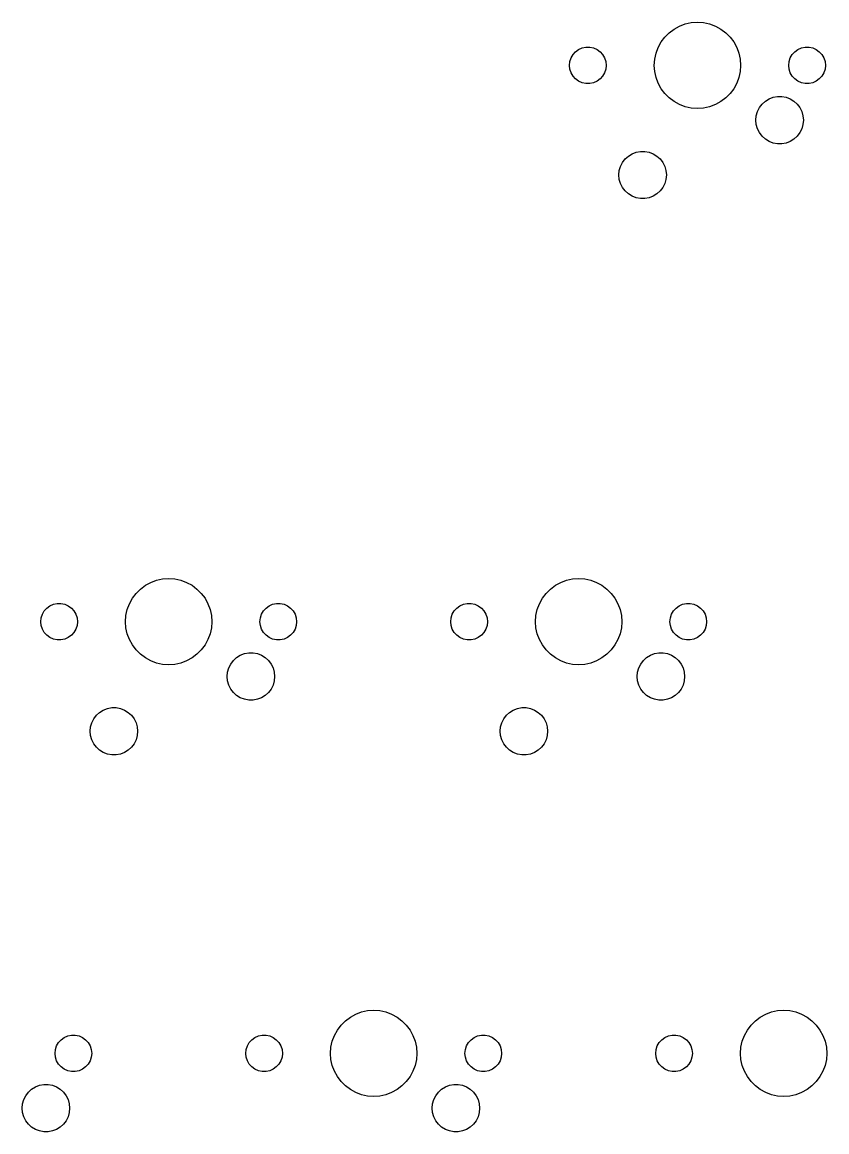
# Model space of a CAD drawing. Extents: x 4.6 to 23.2, y -15.6 to -10.7.
# Drawn here: x 12.605 to 14.073, y -13.02 to -10.996 of the extents above; entities that cross this region are included whole.
import ezdxf

# ---------------------------------------------------------------- set-up
doc = ezdxf.new("R2010")
doc.units = 0
doc.header["$MEASUREMENT"] = 0
doc.layers.add('BLACK', color=7, linetype='CONTINUOUS')

msp = doc.modelspace()

# ---------------------------------------------------------------- linework, layer by layer
at = {"layer": 'BLACK', "linetype": 'CONTINUOUS'}
for p, q in [((13.7856, -11.0155), (13.7946, -11.0088)), ((13.7946, -11.0088), (13.8044, -11.0034)), ((13.8044, -11.0034), (13.815, -10.9994)), ((13.815, -10.9994), (13.826, -10.9971)), ((13.826, -10.9971), (13.8372, -10.9963)), ((13.8372, -10.9963), (13.8484, -10.9971)), ((13.8484, -10.9971), (13.8593, -10.9994)), ((13.8593, -10.9994), (13.8699, -11.0034)), ((13.8699, -11.0034), (13.8797, -11.0088)), ((13.8797, -11.0088), (13.8887, -11.0155)), ((13.7709, -11.0324), (13.7776, -11.0234)), ((13.7776, -11.0234), (13.7856, -11.0155)), ((13.8887, -11.0155), (13.8967, -11.0234)), ((13.8967, -11.0234), (13.9034, -11.0324)), ((13.6101, -11.0553), (13.6148, -11.0501)), ((13.6148, -11.0501), (13.6204, -11.046)), ((13.6204, -11.046), (13.6268, -11.0432)), ((13.6268, -11.0432), (13.6337, -11.0417)), ((13.6337, -11.0417), (13.6407, -11.0417)), ((13.6407, -11.0417), (13.6475, -11.0432)), ((13.6475, -11.0432), (13.6539, -11.046)), ((13.6539, -11.046), (13.6595, -11.0501)), ((13.6595, -11.0501), (13.6642, -11.0553)), ((13.7616, -11.0528), (13.7655, -11.0423)), ((13.7655, -11.0423), (13.7709, -11.0324)), ((13.9034, -11.0324), (13.9088, -11.0423)), ((13.9088, -11.0423), (13.9127, -11.0528)), ((14.0101, -11.0553), (14.0148, -11.0501)), ((14.0148, -11.0501), (14.0204, -11.046)), ((14.0204, -11.046), (14.0268, -11.0432)), ((14.0268, -11.0432), (14.0337, -11.0417)), ((14.0337, -11.0417), (14.0407, -11.0417)), ((14.0407, -11.0417), (14.0475, -11.0432)), ((14.0475, -11.0432), (14.0539, -11.046)), ((14.0539, -11.046), (14.0595, -11.0501)), ((14.0595, -11.0501), (14.0642, -11.0553)), ((13.6037, -11.075), (13.6044, -11.068)), ((13.6044, -11.068), (13.6066, -11.0614)), ((13.6066, -11.0614), (13.6101, -11.0553)), ((13.6642, -11.0553), (13.6677, -11.0614)), ((13.6677, -11.0614), (13.6699, -11.068)), ((13.6699, -11.068), (13.6706, -11.075)), ((13.7584, -11.075), (13.7592, -11.0638)), ((13.7592, -11.0638), (13.7616, -11.0528)), ((13.9127, -11.0528), (13.9151, -11.0638)), ((13.9151, -11.0638), (13.9159, -11.075)), ((14.0037, -11.075), (14.0044, -11.068)), ((14.0044, -11.068), (14.0066, -11.0614)), ((14.0066, -11.0614), (14.0101, -11.0553)), ((14.0642, -11.0553), (14.0677, -11.0614)), ((14.0677, -11.0614), (14.0699, -11.068)), ((14.0699, -11.068), (14.0706, -11.075)), ((13.6044, -11.082), (13.6037, -11.075)), ((13.6066, -11.0886), (13.6044, -11.082)), ((13.6101, -11.0947), (13.6066, -11.0886)), ((13.6677, -11.0886), (13.6642, -11.0947)), ((13.6699, -11.082), (13.6677, -11.0886)), ((13.6706, -11.075), (13.6699, -11.082)), ((13.7592, -11.0862), (13.7584, -11.075)), ((13.7616, -11.0972), (13.7592, -11.0862)), ((13.9151, -11.0862), (13.9127, -11.0972)), ((13.9159, -11.075), (13.9151, -11.0862)), ((14.0044, -11.082), (14.0037, -11.075)), ((14.0066, -11.0886), (14.0044, -11.082)), ((14.0101, -11.0947), (14.0066, -11.0886)), ((14.0677, -11.0886), (14.0642, -11.0947)), ((14.0699, -11.082), (14.0677, -11.0886)), ((14.0706, -11.075), (14.0699, -11.082)), ((13.6148, -11.0999), (13.6101, -11.0947)), ((13.6204, -11.104), (13.6148, -11.0999)), ((13.6268, -11.1068), (13.6204, -11.104)), ((13.6337, -11.1083), (13.6268, -11.1068)), ((13.6407, -11.1083), (13.6337, -11.1083)), ((13.6475, -11.1068), (13.6407, -11.1083)), ((13.6539, -11.104), (13.6475, -11.1068)), ((13.6595, -11.0999), (13.6539, -11.104)), ((13.6642, -11.0947), (13.6595, -11.0999)), ((13.7655, -11.1077), (13.7616, -11.0972)), ((13.7709, -11.1176), (13.7655, -11.1077)), ((13.9088, -11.1077), (13.9034, -11.1176)), ((13.9127, -11.0972), (13.9088, -11.1077)), ((14.0148, -11.0999), (14.0101, -11.0947)), ((14.0204, -11.104), (14.0148, -11.0999)), ((14.0268, -11.1068), (14.0204, -11.104)), ((14.0337, -11.1083), (14.0268, -11.1068)), ((14.0407, -11.1083), (14.0337, -11.1083)), ((14.0475, -11.1068), (14.0407, -11.1083)), ((14.0539, -11.104), (14.0475, -11.1068)), ((14.0595, -11.0999), (14.0539, -11.104)), ((14.0642, -11.0947), (14.0595, -11.0999)), ((13.7776, -11.1266), (13.7709, -11.1176)), ((13.7856, -11.1345), (13.7776, -11.1266)), ((13.8967, -11.1266), (13.8887, -11.1345)), ((13.9034, -11.1176), (13.8967, -11.1266)), ((13.9753, -11.1333), (13.9832, -11.1319)), ((13.9832, -11.1319), (13.9912, -11.1319)), ((13.9912, -11.1319), (13.999, -11.1333)), ((13.7946, -11.1412), (13.7856, -11.1345)), ((13.8044, -11.1466), (13.7946, -11.1412)), ((13.815, -11.1506), (13.8044, -11.1466)), ((13.826, -11.1529), (13.815, -11.1506)), ((13.8593, -11.1506), (13.8484, -11.1529)), ((13.8699, -11.1466), (13.8593, -11.1506)), ((13.8797, -11.1412), (13.8699, -11.1466)), ((13.8887, -11.1345), (13.8797, -11.1412)), ((13.9468, -11.1594), (13.9503, -11.1522)), ((13.9503, -11.1522), (13.9552, -11.1458)), ((13.9552, -11.1458), (13.9611, -11.1404)), ((13.9611, -11.1404), (13.9679, -11.1362)), ((13.9679, -11.1362), (13.9753, -11.1333)), ((13.999, -11.1333), (14.0065, -11.1362)), ((14.0065, -11.1362), (14.0133, -11.1404)), ((14.0133, -11.1404), (14.0192, -11.1458)), ((14.0192, -11.1458), (14.024, -11.1522)), ((14.024, -11.1522), (14.0275, -11.1594)), ((13.8372, -11.1537), (13.826, -11.1529)), ((13.8484, -11.1529), (13.8372, -11.1537)), ((13.9439, -11.175), (13.9446, -11.167)), ((13.9446, -11.167), (13.9468, -11.1594)), ((14.0275, -11.1594), (14.0297, -11.167)), ((14.0297, -11.167), (14.0305, -11.175)), ((13.9446, -11.183), (13.9439, -11.175)), ((13.9468, -11.1906), (13.9446, -11.183)), ((13.9503, -11.1978), (13.9468, -11.1906)), ((14.0275, -11.1906), (14.024, -11.1978)), ((14.0297, -11.183), (14.0275, -11.1906)), ((14.0305, -11.175), (14.0297, -11.183)), ((13.9552, -11.2042), (13.9503, -11.1978)), ((13.9611, -11.2096), (13.9552, -11.2042)), ((13.9679, -11.2138), (13.9611, -11.2096)), ((14.0133, -11.2096), (14.0065, -11.2138)), ((14.0192, -11.2042), (14.0133, -11.2096)), ((14.024, -11.1978), (14.0192, -11.2042)), ((13.7253, -11.2333), (13.7332, -11.2319)), ((13.7332, -11.2319), (13.7412, -11.2319)), ((13.7412, -11.2319), (13.749, -11.2333)), ((13.9753, -11.2167), (13.9679, -11.2138)), ((13.9832, -11.2181), (13.9753, -11.2167)), ((13.9912, -11.2181), (13.9832, -11.2181)), ((13.999, -11.2167), (13.9912, -11.2181)), ((14.0065, -11.2138), (13.999, -11.2167)), ((13.6968, -11.2594), (13.7003, -11.2522)), ((13.7003, -11.2522), (13.7052, -11.2458)), ((13.7052, -11.2458), (13.7111, -11.2404)), ((13.7111, -11.2404), (13.7179, -11.2362)), ((13.7179, -11.2362), (13.7253, -11.2333)), ((13.749, -11.2333), (13.7565, -11.2362)), ((13.7565, -11.2362), (13.7633, -11.2404)), ((13.7633, -11.2404), (13.7692, -11.2458)), ((13.7692, -11.2458), (13.774, -11.2522)), ((13.774, -11.2522), (13.7775, -11.2594)), ((13.6939, -11.275), (13.6946, -11.267)), ((13.6946, -11.267), (13.6968, -11.2594)), ((13.7775, -11.2594), (13.7797, -11.267)), ((13.7797, -11.267), (13.7805, -11.275)), ((13.6946, -11.283), (13.6939, -11.275)), ((13.6968, -11.2906), (13.6946, -11.283)), ((13.7003, -11.2978), (13.6968, -11.2906)), ((13.7775, -11.2906), (13.774, -11.2978)), ((13.7797, -11.283), (13.7775, -11.2906)), ((13.7805, -11.275), (13.7797, -11.283)), ((13.7052, -11.3042), (13.7003, -11.2978)), ((13.7111, -11.3096), (13.7052, -11.3042)), ((13.7179, -11.3138), (13.7111, -11.3096)), ((13.7253, -11.3167), (13.7179, -11.3138)), ((13.7565, -11.3138), (13.749, -11.3167)), ((13.7633, -11.3096), (13.7565, -11.3138)), ((13.7692, -11.3042), (13.7633, -11.3096)), ((13.774, -11.2978), (13.7692, -11.3042)), ((13.7332, -11.3181), (13.7253, -11.3167)), ((13.7412, -11.3181), (13.7332, -11.3181)), ((13.749, -11.3167), (13.7412, -11.3181)), ((12.8299, -12.0235), (12.8397, -12.0181)), ((12.8397, -12.0181), (12.8503, -12.0142)), ((12.8503, -12.0142), (12.8612, -12.0118)), ((12.8612, -12.0118), (12.8724, -12.011)), ((12.8724, -12.011), (12.8836, -12.0118)), ((12.8836, -12.0118), (12.8946, -12.0142)), ((12.8946, -12.0142), (12.9052, -12.0181)), ((12.9052, -12.0181), (12.915, -12.0235)), ((13.5779, -12.0235), (13.5878, -12.0181)), ((13.5878, -12.0181), (13.5983, -12.0142)), ((13.5983, -12.0142), (13.6093, -12.0118)), ((13.6093, -12.0118), (13.6205, -12.011)), ((13.6205, -12.011), (13.6317, -12.0118)), ((13.6317, -12.0118), (13.6427, -12.0142)), ((13.6427, -12.0142), (13.6532, -12.0181)), ((13.6532, -12.0181), (13.663, -12.0235)), ((12.8062, -12.0472), (12.8129, -12.0382)), ((12.8129, -12.0382), (12.8209, -12.0303)), ((12.8209, -12.0303), (12.8299, -12.0235)), ((12.915, -12.0235), (12.924, -12.0303)), ((12.924, -12.0303), (12.9319, -12.0382)), ((12.9319, -12.0382), (12.9387, -12.0472)), ((13.5542, -12.0472), (13.561, -12.0382)), ((13.561, -12.0382), (13.5689, -12.0303)), ((13.5689, -12.0303), (13.5779, -12.0235)), ((13.663, -12.0235), (13.672, -12.0303)), ((13.672, -12.0303), (13.68, -12.0382)), ((13.68, -12.0382), (13.6867, -12.0472)), ((12.65, -12.0649), (12.6557, -12.0608)), ((12.6557, -12.0608), (12.6621, -12.0579)), ((12.6621, -12.0579), (12.6689, -12.0565)), ((12.6689, -12.0565), (12.6759, -12.0565)), ((12.6759, -12.0565), (12.6828, -12.0579)), ((12.6828, -12.0579), (12.6892, -12.0608)), ((12.6892, -12.0608), (12.6948, -12.0649)), ((12.7969, -12.0676), (12.8008, -12.0571)), ((12.8008, -12.0571), (12.8062, -12.0472)), ((12.9387, -12.0472), (12.9441, -12.0571)), ((12.9441, -12.0571), (12.948, -12.0676)), ((13.05, -12.0649), (13.0557, -12.0608)), ((13.0557, -12.0608), (13.0621, -12.0579)), ((13.0621, -12.0579), (13.0689, -12.0565)), ((13.0689, -12.0565), (13.0759, -12.0565)), ((13.0759, -12.0565), (13.0828, -12.0579)), ((13.0828, -12.0579), (13.0892, -12.0608)), ((13.0892, -12.0608), (13.0948, -12.0649)), ((13.3981, -12.0649), (13.4037, -12.0608)), ((13.4037, -12.0608), (13.4101, -12.0579)), ((13.4101, -12.0579), (13.417, -12.0565)), ((13.417, -12.0565), (13.424, -12.0565)), ((13.424, -12.0565), (13.4308, -12.0579)), ((13.4308, -12.0579), (13.4372, -12.0608)), ((13.4372, -12.0608), (13.4429, -12.0649)), ((13.5449, -12.0676), (13.5488, -12.0571)), ((13.5488, -12.0571), (13.5542, -12.0472)), ((13.6867, -12.0472), (13.6921, -12.0571)), ((13.6921, -12.0571), (13.696, -12.0676)), ((13.7981, -12.0649), (13.8037, -12.0608)), ((13.8037, -12.0608), (13.8101, -12.0579)), ((13.8101, -12.0579), (13.817, -12.0565)), ((13.817, -12.0565), (13.824, -12.0565)), ((13.824, -12.0565), (13.8308, -12.0579)), ((13.8308, -12.0579), (13.8372, -12.0608)), ((13.8372, -12.0608), (13.8429, -12.0649)), ((12.639, -12.0898), (12.6397, -12.0828)), ((12.6397, -12.0828), (12.6419, -12.0762)), ((12.6419, -12.0762), (12.6454, -12.0701)), ((12.6454, -12.0701), (12.65, -12.0649)), ((12.6948, -12.0649), (12.6995, -12.0701)), ((12.6995, -12.0701), (12.703, -12.0762)), ((12.703, -12.0762), (12.7052, -12.0828)), ((12.7052, -12.0828), (12.7059, -12.0898)), ((12.7937, -12.0898), (12.7945, -12.0786)), ((12.7945, -12.0786), (12.7969, -12.0676)), ((12.948, -12.0676), (12.9504, -12.0786)), ((12.9504, -12.0786), (12.9512, -12.0898)), ((13.039, -12.0898), (13.0397, -12.0828)), ((13.0397, -12.0828), (13.0419, -12.0762)), ((13.0419, -12.0762), (13.0454, -12.0701)), ((13.0454, -12.0701), (13.05, -12.0649)), ((13.0948, -12.0649), (13.0995, -12.0701)), ((13.0995, -12.0701), (13.103, -12.0762)), ((13.103, -12.0762), (13.1052, -12.0828)), ((13.1052, -12.0828), (13.1059, -12.0898)), ((13.387, -12.0898), (13.3877, -12.0828)), ((13.3877, -12.0828), (13.3899, -12.0762)), ((13.3899, -12.0762), (13.3934, -12.0701)), ((13.3934, -12.0701), (13.3981, -12.0649)), ((13.4429, -12.0649), (13.4475, -12.0701)), ((13.4475, -12.0701), (13.451, -12.0762)), ((13.451, -12.0762), (13.4532, -12.0828)), ((13.4532, -12.0828), (13.4539, -12.0898)), ((13.5417, -12.0898), (13.5425, -12.0786)), ((13.5425, -12.0786), (13.5449, -12.0676)), ((13.696, -12.0676), (13.6984, -12.0786)), ((13.6984, -12.0786), (13.6992, -12.0898)), ((13.787, -12.0898), (13.7877, -12.0828)), ((13.7877, -12.0828), (13.7899, -12.0762)), ((13.7899, -12.0762), (13.7934, -12.0701)), ((13.7934, -12.0701), (13.7981, -12.0649)), ((13.8429, -12.0649), (13.8475, -12.0701)), ((13.8475, -12.0701), (13.851, -12.0762)), ((13.851, -12.0762), (13.8532, -12.0828)), ((13.8532, -12.0828), (13.8539, -12.0898)), ((12.6397, -12.0967), (12.639, -12.0898)), ((12.6419, -12.1034), (12.6397, -12.0967)), ((12.6454, -12.1094), (12.6419, -12.1034)), ((12.703, -12.1034), (12.6995, -12.1094)), ((12.7052, -12.0967), (12.703, -12.1034)), ((12.7059, -12.0898), (12.7052, -12.0967)), ((12.7945, -12.101), (12.7937, -12.0898)), ((12.7969, -12.1119), (12.7945, -12.101)), ((12.9504, -12.101), (12.948, -12.1119)), ((12.9512, -12.0898), (12.9504, -12.101)), ((13.0397, -12.0967), (13.039, -12.0898)), ((13.0419, -12.1034), (13.0397, -12.0967)), ((13.0454, -12.1094), (13.0419, -12.1034)), ((13.103, -12.1034), (13.0995, -12.1094)), ((13.1052, -12.0967), (13.103, -12.1034)), ((13.1059, -12.0898), (13.1052, -12.0967)), ((13.3877, -12.0967), (13.387, -12.0898)), ((13.3899, -12.1034), (13.3877, -12.0967)), ((13.3934, -12.1094), (13.3899, -12.1034)), ((13.451, -12.1034), (13.4475, -12.1094)), ((13.4532, -12.0967), (13.451, -12.1034)), ((13.4539, -12.0898), (13.4532, -12.0967)), ((13.5425, -12.101), (13.5417, -12.0898)), ((13.5449, -12.1119), (13.5425, -12.101)), ((13.6984, -12.101), (13.696, -12.1119)), ((13.6992, -12.0898), (13.6984, -12.101)), ((13.7877, -12.0967), (13.787, -12.0898)), ((13.7899, -12.1034), (13.7877, -12.0967)), ((13.7934, -12.1094), (13.7899, -12.1034)), ((13.851, -12.1034), (13.8475, -12.1094)), ((13.8532, -12.0967), (13.851, -12.1034)), ((13.8539, -12.0898), (13.8532, -12.0967)), ((12.65, -12.1146), (12.6454, -12.1094)), ((12.6557, -12.1187), (12.65, -12.1146)), ((12.6621, -12.1216), (12.6557, -12.1187)), ((12.6689, -12.123), (12.6621, -12.1216)), ((12.6759, -12.123), (12.6689, -12.123)), ((12.6828, -12.1216), (12.6759, -12.123)), ((12.6892, -12.1187), (12.6828, -12.1216)), ((12.6948, -12.1146), (12.6892, -12.1187)), ((12.6995, -12.1094), (12.6948, -12.1146)), ((12.8008, -12.1225), (12.7969, -12.1119)), ((12.8062, -12.1323), (12.8008, -12.1225)), ((12.9441, -12.1225), (12.9387, -12.1323)), ((12.948, -12.1119), (12.9441, -12.1225)), ((13.05, -12.1146), (13.0454, -12.1094)), ((13.0557, -12.1187), (13.05, -12.1146)), ((13.0621, -12.1216), (13.0557, -12.1187)), ((13.0689, -12.123), (13.0621, -12.1216)), ((13.0759, -12.123), (13.0689, -12.123)), ((13.0828, -12.1216), (13.0759, -12.123)), ((13.0892, -12.1187), (13.0828, -12.1216)), ((13.0948, -12.1146), (13.0892, -12.1187)), ((13.0995, -12.1094), (13.0948, -12.1146)), ((13.3981, -12.1146), (13.3934, -12.1094)), ((13.4037, -12.1187), (13.3981, -12.1146)), ((13.4101, -12.1216), (13.4037, -12.1187)), ((13.417, -12.123), (13.4101, -12.1216)), ((13.424, -12.123), (13.417, -12.123)), ((13.4308, -12.1216), (13.424, -12.123)), ((13.4372, -12.1187), (13.4308, -12.1216)), ((13.4429, -12.1146), (13.4372, -12.1187)), ((13.4475, -12.1094), (13.4429, -12.1146)), ((13.5488, -12.1225), (13.5449, -12.1119)), ((13.5542, -12.1323), (13.5488, -12.1225)), ((13.6921, -12.1225), (13.6867, -12.1323)), ((13.696, -12.1119), (13.6921, -12.1225)), ((13.7981, -12.1146), (13.7934, -12.1094)), ((13.8037, -12.1187), (13.7981, -12.1146)), ((13.8101, -12.1216), (13.8037, -12.1187)), ((13.817, -12.123), (13.8101, -12.1216)), ((13.824, -12.123), (13.817, -12.123)), ((13.8308, -12.1216), (13.824, -12.123)), ((13.8372, -12.1187), (13.8308, -12.1216)), ((13.8429, -12.1146), (13.8372, -12.1187)), ((13.8475, -12.1094), (13.8429, -12.1146)), ((12.8129, -12.1413), (12.8062, -12.1323)), ((12.8209, -12.1493), (12.8129, -12.1413)), ((12.9319, -12.1413), (12.924, -12.1493)), ((12.9387, -12.1323), (12.9319, -12.1413)), ((13.561, -12.1413), (13.5542, -12.1323)), ((13.5689, -12.1493), (13.561, -12.1413)), ((13.68, -12.1413), (13.672, -12.1493)), ((13.6867, -12.1323), (13.68, -12.1413)), ((12.8299, -12.156), (12.8209, -12.1493)), ((12.8397, -12.1614), (12.8299, -12.156)), ((12.8503, -12.1653), (12.8397, -12.1614)), ((12.9052, -12.1614), (12.8946, -12.1653)), ((12.915, -12.156), (12.9052, -12.1614)), ((12.924, -12.1493), (12.915, -12.156)), ((12.9856, -12.167), (12.9904, -12.1606)), ((12.9904, -12.1606), (12.9963, -12.1552)), ((12.9963, -12.1552), (13.0031, -12.151)), ((13.0031, -12.151), (13.0106, -12.1481)), ((13.0106, -12.1481), (13.0184, -12.1466)), ((13.0184, -12.1466), (13.0264, -12.1466)), ((13.0264, -12.1466), (13.0343, -12.1481)), ((13.0343, -12.1481), (13.0417, -12.151)), ((13.0417, -12.151), (13.0485, -12.1552)), ((13.0485, -12.1552), (13.0544, -12.1606)), ((13.0544, -12.1606), (13.0593, -12.167)), ((13.5779, -12.156), (13.5689, -12.1493)), ((13.5878, -12.1614), (13.5779, -12.156)), ((13.5983, -12.1653), (13.5878, -12.1614)), ((13.6532, -12.1614), (13.6427, -12.1653)), ((13.663, -12.156), (13.6532, -12.1614)), ((13.672, -12.1493), (13.663, -12.156)), ((13.7337, -12.167), (13.7385, -12.1606)), ((13.7385, -12.1606), (13.7444, -12.1552)), ((13.7444, -12.1552), (13.7512, -12.151)), ((13.7512, -12.151), (13.7586, -12.1481)), ((13.7586, -12.1481), (13.7665, -12.1466)), ((13.7665, -12.1466), (13.7745, -12.1466)), ((13.7745, -12.1466), (13.7823, -12.1481)), ((13.7823, -12.1481), (13.7898, -12.151)), ((13.7898, -12.151), (13.7966, -12.1552)), ((13.7966, -12.1552), (13.8025, -12.1606)), ((13.8025, -12.1606), (13.8073, -12.167)), ((12.8612, -12.1677), (12.8503, -12.1653)), ((12.8724, -12.1685), (12.8612, -12.1677)), ((12.8836, -12.1677), (12.8724, -12.1685)), ((12.8946, -12.1653), (12.8836, -12.1677)), ((12.9791, -12.1898), (12.9799, -12.1818)), ((12.9799, -12.1818), (12.9821, -12.1741)), ((12.9821, -12.1741), (12.9856, -12.167)), ((13.0593, -12.167), (13.0628, -12.1741)), ((13.0628, -12.1741), (13.065, -12.1818)), ((13.065, -12.1818), (13.0657, -12.1898)), ((13.6093, -12.1677), (13.5983, -12.1653)), ((13.6205, -12.1685), (13.6093, -12.1677)), ((13.6317, -12.1677), (13.6205, -12.1685)), ((13.6427, -12.1653), (13.6317, -12.1677)), ((13.7272, -12.1898), (13.7279, -12.1818)), ((13.7279, -12.1818), (13.7301, -12.1741)), ((13.7301, -12.1741), (13.7337, -12.167)), ((13.8073, -12.167), (13.8109, -12.1741)), ((13.8109, -12.1741), (13.813, -12.1818)), ((13.813, -12.1818), (13.8138, -12.1898)), ((12.9799, -12.1977), (12.9791, -12.1898)), ((12.9821, -12.2054), (12.9799, -12.1977)), ((13.065, -12.1977), (13.0628, -12.2054)), ((13.0657, -12.1898), (13.065, -12.1977)), ((13.7279, -12.1977), (13.7272, -12.1898)), ((13.7301, -12.2054), (13.7279, -12.1977)), ((13.813, -12.1977), (13.8109, -12.2054)), ((13.8138, -12.1898), (13.813, -12.1977)), ((12.9856, -12.2126), (12.9821, -12.2054)), ((12.9904, -12.2189), (12.9856, -12.2126)), ((12.9963, -12.2243), (12.9904, -12.2189)), ((13.0031, -12.2285), (12.9963, -12.2243)), ((13.0485, -12.2243), (13.0417, -12.2285)), ((13.0544, -12.2189), (13.0485, -12.2243)), ((13.0593, -12.2126), (13.0544, -12.2189)), ((13.0628, -12.2054), (13.0593, -12.2126)), ((13.7337, -12.2126), (13.7301, -12.2054)), ((13.7385, -12.2189), (13.7337, -12.2126)), ((13.7444, -12.2243), (13.7385, -12.2189)), ((13.7512, -12.2285), (13.7444, -12.2243)), ((13.7966, -12.2243), (13.7898, -12.2285)), ((13.8025, -12.2189), (13.7966, -12.2243)), ((13.8073, -12.2126), (13.8025, -12.2189)), ((13.8109, -12.2054), (13.8073, -12.2126)), ((13.0106, -12.2314), (13.0031, -12.2285)), ((13.0184, -12.2329), (13.0106, -12.2314)), ((13.0264, -12.2329), (13.0184, -12.2329)), ((13.0343, -12.2314), (13.0264, -12.2329)), ((13.0417, -12.2285), (13.0343, -12.2314)), ((13.7586, -12.2314), (13.7512, -12.2285)), ((13.7665, -12.2329), (13.7586, -12.2314)), ((13.7745, -12.2329), (13.7665, -12.2329)), ((13.7823, -12.2314), (13.7745, -12.2329)), ((13.7898, -12.2285), (13.7823, -12.2314)), ((12.7356, -12.267), (12.7404, -12.2606)), ((12.7404, -12.2606), (12.7463, -12.2552)), ((12.7463, -12.2552), (12.7531, -12.251)), ((12.7531, -12.251), (12.7606, -12.2481)), ((12.7606, -12.2481), (12.7684, -12.2466)), ((12.7684, -12.2466), (12.7764, -12.2466)), ((12.7764, -12.2466), (12.7843, -12.2481)), ((12.7843, -12.2481), (12.7917, -12.251)), ((12.7917, -12.251), (12.7985, -12.2552)), ((12.7985, -12.2552), (12.8044, -12.2606)), ((12.8044, -12.2606), (12.8093, -12.267)), ((13.4837, -12.267), (13.4885, -12.2606)), ((13.4885, -12.2606), (13.4944, -12.2552)), ((13.4944, -12.2552), (13.5012, -12.251)), ((13.5012, -12.251), (13.5086, -12.2481)), ((13.5086, -12.2481), (13.5165, -12.2466)), ((13.5165, -12.2466), (13.5245, -12.2466)), ((13.5245, -12.2466), (13.5323, -12.2481)), ((13.5323, -12.2481), (13.5398, -12.251)), ((13.5398, -12.251), (13.5466, -12.2552)), ((13.5466, -12.2552), (13.5525, -12.2606)), ((13.5525, -12.2606), (13.5573, -12.267)), ((12.7291, -12.2898), (12.7299, -12.2818)), ((12.7299, -12.2818), (12.7321, -12.2741)), ((12.7321, -12.2741), (12.7356, -12.267)), ((12.8093, -12.267), (12.8128, -12.2741)), ((12.8128, -12.2741), (12.815, -12.2818)), ((12.815, -12.2818), (12.8157, -12.2898)), ((13.4772, -12.2898), (13.4779, -12.2818)), ((13.4779, -12.2818), (13.4801, -12.2741)), ((13.4801, -12.2741), (13.4837, -12.267)), ((13.5573, -12.267), (13.5609, -12.2741)), ((13.5609, -12.2741), (13.563, -12.2818)), ((13.563, -12.2818), (13.5638, -12.2898)), ((12.7299, -12.2977), (12.7291, -12.2898)), ((12.7321, -12.3054), (12.7299, -12.2977)), ((12.7356, -12.3126), (12.7321, -12.3054)), ((12.8128, -12.3054), (12.8093, -12.3126)), ((12.815, -12.2977), (12.8128, -12.3054)), ((12.8157, -12.2898), (12.815, -12.2977)), ((13.4779, -12.2977), (13.4772, -12.2898)), ((13.4801, -12.3054), (13.4779, -12.2977)), ((13.4837, -12.3126), (13.4801, -12.3054)), ((13.5609, -12.3054), (13.5573, -12.3126)), ((13.563, -12.2977), (13.5609, -12.3054)), ((13.5638, -12.2898), (13.563, -12.2977)), ((12.7404, -12.3189), (12.7356, -12.3126)), ((12.7463, -12.3243), (12.7404, -12.3189)), ((12.7531, -12.3285), (12.7463, -12.3243)), ((12.7985, -12.3243), (12.7917, -12.3285)), ((12.8044, -12.3189), (12.7985, -12.3243)), ((12.8093, -12.3126), (12.8044, -12.3189)), ((13.4885, -12.3189), (13.4837, -12.3126)), ((13.4944, -12.3243), (13.4885, -12.3189)), ((13.5012, -12.3285), (13.4944, -12.3243)), ((13.5466, -12.3243), (13.5398, -12.3285)), ((13.5525, -12.3189), (13.5466, -12.3243)), ((13.5573, -12.3126), (13.5525, -12.3189)), ((12.7606, -12.3314), (12.7531, -12.3285)), ((12.7684, -12.3329), (12.7606, -12.3314)), ((12.7764, -12.3329), (12.7684, -12.3329)), ((12.7843, -12.3314), (12.7764, -12.3329)), ((12.7917, -12.3285), (12.7843, -12.3314)), ((13.5086, -12.3314), (13.5012, -12.3285)), ((13.5165, -12.3329), (13.5086, -12.3314)), ((13.5245, -12.3329), (13.5165, -12.3329)), ((13.5323, -12.3314), (13.5245, -12.3329)), ((13.5398, -12.3285), (13.5323, -12.3314)), ((13.1949, -12.8177), (13.2039, -12.8109)), ((13.2039, -12.8109), (13.2137, -12.8055)), ((13.2137, -12.8055), (13.2243, -12.8016)), ((13.2243, -12.8016), (13.2353, -12.7992)), ((13.2353, -12.7992), (13.2465, -12.7984)), ((13.2465, -12.7984), (13.2577, -12.7992)), ((13.2577, -12.7992), (13.2686, -12.8016)), ((13.2686, -12.8016), (13.2792, -12.8055)), ((13.2792, -12.8055), (13.289, -12.8109)), ((13.289, -12.8109), (13.298, -12.8177)), ((13.9429, -12.8177), (13.9519, -12.8109)), ((13.9519, -12.8109), (13.9618, -12.8055)), ((13.9618, -12.8055), (13.9723, -12.8016)), ((13.9723, -12.8016), (13.9833, -12.7992)), ((13.9833, -12.7992), (13.9945, -12.7984)), ((13.9945, -12.7984), (14.0057, -12.7992)), ((14.0057, -12.7992), (14.0167, -12.8016)), ((14.0167, -12.8016), (14.0272, -12.8055)), ((14.0272, -12.8055), (14.0371, -12.8109)), ((14.0371, -12.8109), (14.0461, -12.8177)), ((13.1802, -12.8346), (13.1869, -12.8256)), ((13.1869, -12.8256), (13.1949, -12.8177)), ((13.298, -12.8177), (13.306, -12.8256)), ((13.306, -12.8256), (13.3127, -12.8346)), ((13.9282, -12.8346), (13.935, -12.8256)), ((13.935, -12.8256), (13.9429, -12.8177)), ((14.0461, -12.8177), (14.054, -12.8256)), ((14.054, -12.8256), (14.0607, -12.8346)), ((12.6714, -12.8575), (12.676, -12.8523)), ((12.676, -12.8523), (12.6817, -12.8482)), ((12.6817, -12.8482), (12.6881, -12.8453)), ((12.6881, -12.8453), (12.6949, -12.8439)), ((12.6949, -12.8439), (12.7019, -12.8439)), ((12.7019, -12.8439), (12.7088, -12.8453)), ((12.7088, -12.8453), (12.7152, -12.8482)), ((12.7152, -12.8482), (12.7208, -12.8523)), ((12.7208, -12.8523), (12.7255, -12.8575)), ((13.0194, -12.8575), (13.0241, -12.8523)), ((13.0241, -12.8523), (13.0297, -12.8482)), ((13.0297, -12.8482), (13.0361, -12.8453)), ((13.0361, -12.8453), (13.043, -12.8439)), ((13.043, -12.8439), (13.05, -12.8439)), ((13.05, -12.8439), (13.0568, -12.8453)), ((13.0568, -12.8453), (13.0632, -12.8482)), ((13.0632, -12.8482), (13.0688, -12.8523)), ((13.0688, -12.8523), (13.0735, -12.8575)), ((13.1709, -12.855), (13.1748, -12.8445)), ((13.1748, -12.8445), (13.1802, -12.8346)), ((13.3127, -12.8346), (13.3181, -12.8445)), ((13.3181, -12.8445), (13.322, -12.855)), ((13.4194, -12.8575), (13.4241, -12.8523)), ((13.4241, -12.8523), (13.4297, -12.8482)), ((13.4297, -12.8482), (13.4361, -12.8453)), ((13.4361, -12.8453), (13.443, -12.8439)), ((13.443, -12.8439), (13.45, -12.8439)), ((13.45, -12.8439), (13.4568, -12.8453)), ((13.4568, -12.8453), (13.4632, -12.8482)), ((13.4632, -12.8482), (13.4688, -12.8523)), ((13.4688, -12.8523), (13.4735, -12.8575)), ((13.7674, -12.8575), (13.7721, -12.8523)), ((13.7721, -12.8523), (13.7778, -12.8482)), ((13.7778, -12.8482), (13.7841, -12.8453)), ((13.7841, -12.8453), (13.791, -12.8439)), ((13.791, -12.8439), (13.798, -12.8439)), ((13.798, -12.8439), (13.8048, -12.8453)), ((13.8048, -12.8453), (13.8112, -12.8482)), ((13.8112, -12.8482), (13.8169, -12.8523)), ((13.8169, -12.8523), (13.8216, -12.8575)), ((13.9189, -12.855), (13.9229, -12.8445)), ((13.9229, -12.8445), (13.9282, -12.8346)), ((14.0607, -12.8346), (14.0661, -12.8445)), ((14.0661, -12.8445), (14.07, -12.855)), ((12.665, -12.8772), (12.6657, -12.8702)), ((12.6657, -12.8702), (12.6679, -12.8636)), ((12.6679, -12.8636), (12.6714, -12.8575)), ((12.7255, -12.8575), (12.729, -12.8636)), ((12.729, -12.8636), (12.7312, -12.8702)), ((12.7312, -12.8702), (12.7319, -12.8772)), ((13.013, -12.8772), (13.0137, -12.8702)), ((13.0137, -12.8702), (13.0159, -12.8636)), ((13.0159, -12.8636), (13.0194, -12.8575)), ((13.0735, -12.8575), (13.077, -12.8636)), ((13.077, -12.8636), (13.0792, -12.8702)), ((13.0792, -12.8702), (13.0799, -12.8772)), ((13.1677, -12.8772), (13.1685, -12.866)), ((13.1685, -12.866), (13.1709, -12.855)), ((13.322, -12.855), (13.3244, -12.866)), ((13.3244, -12.866), (13.3252, -12.8772)), ((13.413, -12.8772), (13.4137, -12.8702)), ((13.4137, -12.8702), (13.4159, -12.8636)), ((13.4159, -12.8636), (13.4194, -12.8575)), ((13.4735, -12.8575), (13.477, -12.8636)), ((13.477, -12.8636), (13.4792, -12.8702)), ((13.4792, -12.8702), (13.4799, -12.8772)), ((13.761, -12.8772), (13.7618, -12.8702)), ((13.7618, -12.8702), (13.7639, -12.8636)), ((13.7639, -12.8636), (13.7674, -12.8575)), ((13.8216, -12.8575), (13.8251, -12.8636)), ((13.8251, -12.8636), (13.8272, -12.8702)), ((13.8272, -12.8702), (13.828, -12.8772)), ((13.9157, -12.8772), (13.9165, -12.866)), ((13.9165, -12.866), (13.9189, -12.855)), ((14.07, -12.855), (14.0724, -12.866)), ((14.0724, -12.866), (14.0732, -12.8772)), ((12.6657, -12.8841), (12.665, -12.8772)), ((12.6679, -12.8908), (12.6657, -12.8841)), ((12.6714, -12.8968), (12.6679, -12.8908)), ((12.729, -12.8908), (12.7255, -12.8968)), ((12.7312, -12.8841), (12.729, -12.8908)), ((12.7319, -12.8772), (12.7312, -12.8841)), ((13.0137, -12.8841), (13.013, -12.8772)), ((13.0159, -12.8908), (13.0137, -12.8841)), ((13.0194, -12.8968), (13.0159, -12.8908)), ((13.077, -12.8908), (13.0735, -12.8968)), ((13.0792, -12.8841), (13.077, -12.8908)), ((13.0799, -12.8772), (13.0792, -12.8841)), ((13.1685, -12.8884), (13.1677, -12.8772)), ((13.1709, -12.8993), (13.1685, -12.8884)), ((13.3244, -12.8884), (13.322, -12.8993)), ((13.3252, -12.8772), (13.3244, -12.8884)), ((13.4137, -12.8841), (13.413, -12.8772)), ((13.4159, -12.8908), (13.4137, -12.8841)), ((13.4194, -12.8968), (13.4159, -12.8908)), ((13.477, -12.8908), (13.4735, -12.8968)), ((13.4792, -12.8841), (13.477, -12.8908)), ((13.4799, -12.8772), (13.4792, -12.8841)), ((13.7618, -12.8841), (13.761, -12.8772)), ((13.7639, -12.8908), (13.7618, -12.8841)), ((13.7674, -12.8968), (13.7639, -12.8908)), ((13.8251, -12.8908), (13.8216, -12.8968)), ((13.8272, -12.8841), (13.8251, -12.8908)), ((13.828, -12.8772), (13.8272, -12.8841)), ((13.9165, -12.8884), (13.9157, -12.8772)), ((13.9189, -12.8993), (13.9165, -12.8884)), ((14.0724, -12.8884), (14.07, -12.8993)), ((14.0732, -12.8772), (14.0724, -12.8884)), ((12.676, -12.902), (12.6714, -12.8968)), ((12.6817, -12.9061), (12.676, -12.902)), ((12.6881, -12.909), (12.6817, -12.9061)), ((12.6949, -12.9104), (12.6881, -12.909)), ((12.7019, -12.9104), (12.6949, -12.9104)), ((12.7088, -12.909), (12.7019, -12.9104)), ((12.7152, -12.9061), (12.7088, -12.909)), ((12.7208, -12.902), (12.7152, -12.9061)), ((12.7255, -12.8968), (12.7208, -12.902)), ((13.0241, -12.902), (13.0194, -12.8968)), ((13.0297, -12.9061), (13.0241, -12.902)), ((13.0361, -12.909), (13.0297, -12.9061)), ((13.043, -12.9104), (13.0361, -12.909)), ((13.05, -12.9104), (13.043, -12.9104)), ((13.0568, -12.909), (13.05, -12.9104)), ((13.0632, -12.9061), (13.0568, -12.909)), ((13.0688, -12.902), (13.0632, -12.9061)), ((13.0735, -12.8968), (13.0688, -12.902)), ((13.1748, -12.9099), (13.1709, -12.8993)), ((13.1802, -12.9197), (13.1748, -12.9099)), ((13.3181, -12.9099), (13.3127, -12.9197)), ((13.322, -12.8993), (13.3181, -12.9099)), ((13.4241, -12.902), (13.4194, -12.8968)), ((13.4297, -12.9061), (13.4241, -12.902)), ((13.4361, -12.909), (13.4297, -12.9061)), ((13.443, -12.9104), (13.4361, -12.909)), ((13.45, -12.9104), (13.443, -12.9104)), ((13.4568, -12.909), (13.45, -12.9104)), ((13.4632, -12.9061), (13.4568, -12.909)), ((13.4688, -12.902), (13.4632, -12.9061)), ((13.4735, -12.8968), (13.4688, -12.902)), ((13.7721, -12.902), (13.7674, -12.8968)), ((13.7778, -12.9061), (13.7721, -12.902)), ((13.7841, -12.909), (13.7778, -12.9061)), ((13.791, -12.9104), (13.7841, -12.909)), ((13.798, -12.9104), (13.791, -12.9104)), ((13.8048, -12.909), (13.798, -12.9104)), ((13.8112, -12.9061), (13.8048, -12.909)), ((13.8169, -12.902), (13.8112, -12.9061)), ((13.8216, -12.8968), (13.8169, -12.902)), ((13.9229, -12.9099), (13.9189, -12.8993)), ((13.9282, -12.9197), (13.9229, -12.9099)), ((14.0661, -12.9099), (14.0607, -12.9197)), ((14.07, -12.8993), (14.0661, -12.9099)), ((13.1869, -12.9287), (13.1802, -12.9197)), ((13.1949, -12.9367), (13.1869, -12.9287)), ((13.306, -12.9287), (13.298, -12.9367)), ((13.3127, -12.9197), (13.306, -12.9287)), ((13.935, -12.9287), (13.9282, -12.9197)), ((13.9429, -12.9367), (13.935, -12.9287)), ((14.054, -12.9287), (14.0461, -12.9367)), ((14.0607, -12.9197), (14.054, -12.9287)), ((12.6116, -12.9544), (12.6164, -12.948)), ((12.6164, -12.948), (12.6223, -12.9426)), ((12.6223, -12.9426), (12.6291, -12.9384)), ((12.6291, -12.9384), (12.6366, -12.9355)), ((12.6366, -12.9355), (12.6444, -12.934)), ((12.6444, -12.934), (12.6524, -12.934)), ((12.6524, -12.934), (12.6603, -12.9355)), ((12.6603, -12.9355), (12.6677, -12.9384)), ((12.6677, -12.9384), (12.6745, -12.9426)), ((12.6745, -12.9426), (12.6804, -12.948)), ((12.6804, -12.948), (12.6852, -12.9544)), ((13.2039, -12.9434), (13.1949, -12.9367)), ((13.2137, -12.9488), (13.2039, -12.9434)), ((13.2243, -12.9527), (13.2137, -12.9488)), ((13.2353, -12.9551), (13.2243, -12.9527)), ((13.2686, -12.9527), (13.2577, -12.9551)), ((13.2792, -12.9488), (13.2686, -12.9527)), ((13.289, -12.9434), (13.2792, -12.9488)), ((13.298, -12.9367), (13.289, -12.9434)), ((13.3596, -12.9544), (13.3645, -12.948)), ((13.3645, -12.948), (13.3704, -12.9426)), ((13.3704, -12.9426), (13.3772, -12.9384)), ((13.3772, -12.9384), (13.3846, -12.9355)), ((13.3846, -12.9355), (13.3925, -12.934)), ((13.3925, -12.934), (13.4005, -12.934)), ((13.4005, -12.934), (13.4083, -12.9355)), ((13.4083, -12.9355), (13.4158, -12.9384)), ((13.4158, -12.9384), (13.4226, -12.9426)), ((13.4226, -12.9426), (13.4285, -12.948)), ((13.4285, -12.948), (13.4333, -12.9544)), ((13.9519, -12.9434), (13.9429, -12.9367)), ((13.9618, -12.9488), (13.9519, -12.9434)), ((13.9723, -12.9527), (13.9618, -12.9488)), ((13.9833, -12.9551), (13.9723, -12.9527)), ((14.0167, -12.9527), (14.0057, -12.9551)), ((14.0272, -12.9488), (14.0167, -12.9527)), ((14.0371, -12.9434), (14.0272, -12.9488)), ((14.0461, -12.9367), (14.0371, -12.9434)), ((12.6051, -12.9772), (12.6059, -12.9692)), ((12.6059, -12.9692), (12.608, -12.9615)), ((12.608, -12.9615), (12.6116, -12.9544)), ((12.6852, -12.9544), (12.6888, -12.9615)), ((12.6888, -12.9615), (12.691, -12.9692)), ((12.691, -12.9692), (12.6917, -12.9772)), ((13.2465, -12.9559), (13.2353, -12.9551)), ((13.2577, -12.9551), (13.2465, -12.9559)), ((13.3531, -12.9772), (13.3539, -12.9692)), ((13.3539, -12.9692), (13.3561, -12.9615)), ((13.3561, -12.9615), (13.3596, -12.9544)), ((13.4333, -12.9544), (13.4368, -12.9615)), ((13.4368, -12.9615), (13.439, -12.9692)), ((13.439, -12.9692), (13.4398, -12.9772)), ((13.9945, -12.9559), (13.9833, -12.9551)), ((14.0057, -12.9551), (13.9945, -12.9559)), ((12.6059, -12.9851), (12.6051, -12.9772)), ((12.608, -12.9928), (12.6059, -12.9851)), ((12.6116, -13), (12.608, -12.9928)), ((12.6888, -12.9928), (12.6852, -13)), ((12.691, -12.9851), (12.6888, -12.9928)), ((12.6917, -12.9772), (12.691, -12.9851)), ((13.3539, -12.9851), (13.3531, -12.9772)), ((13.3561, -12.9928), (13.3539, -12.9851)), ((13.3596, -13), (13.3561, -12.9928)), ((13.4368, -12.9928), (13.4333, -13)), ((13.439, -12.9851), (13.4368, -12.9928)), ((13.4398, -12.9772), (13.439, -12.9851)), ((12.6164, -13.0063), (12.6116, -13)), ((12.6223, -13.0117), (12.6164, -13.0063)), ((12.6291, -13.0159), (12.6223, -13.0117)), ((12.6745, -13.0117), (12.6677, -13.0159)), ((12.6804, -13.0063), (12.6745, -13.0117)), ((12.6852, -13), (12.6804, -13.0063)), ((13.3645, -13.0063), (13.3596, -13)), ((13.3704, -13.0117), (13.3645, -13.0063)), ((13.3772, -13.0159), (13.3704, -13.0117)), ((13.4226, -13.0117), (13.4158, -13.0159)), ((13.4285, -13.0063), (13.4226, -13.0117)), ((13.4333, -13), (13.4285, -13.0063)), ((12.6366, -13.0188), (12.6291, -13.0159)), ((12.6444, -13.0203), (12.6366, -13.0188)), ((12.6524, -13.0203), (12.6444, -13.0203)), ((12.6603, -13.0188), (12.6524, -13.0203)), ((12.6677, -13.0159), (12.6603, -13.0188)), ((13.3846, -13.0188), (13.3772, -13.0159)), ((13.3925, -13.0203), (13.3846, -13.0188)), ((13.4005, -13.0203), (13.3925, -13.0203)), ((13.4083, -13.0188), (13.4005, -13.0203)), ((13.4158, -13.0159), (13.4083, -13.0188))]:
    msp.add_line(p, q, dxfattribs=at)

doc.saveas('drawing.dxf')
